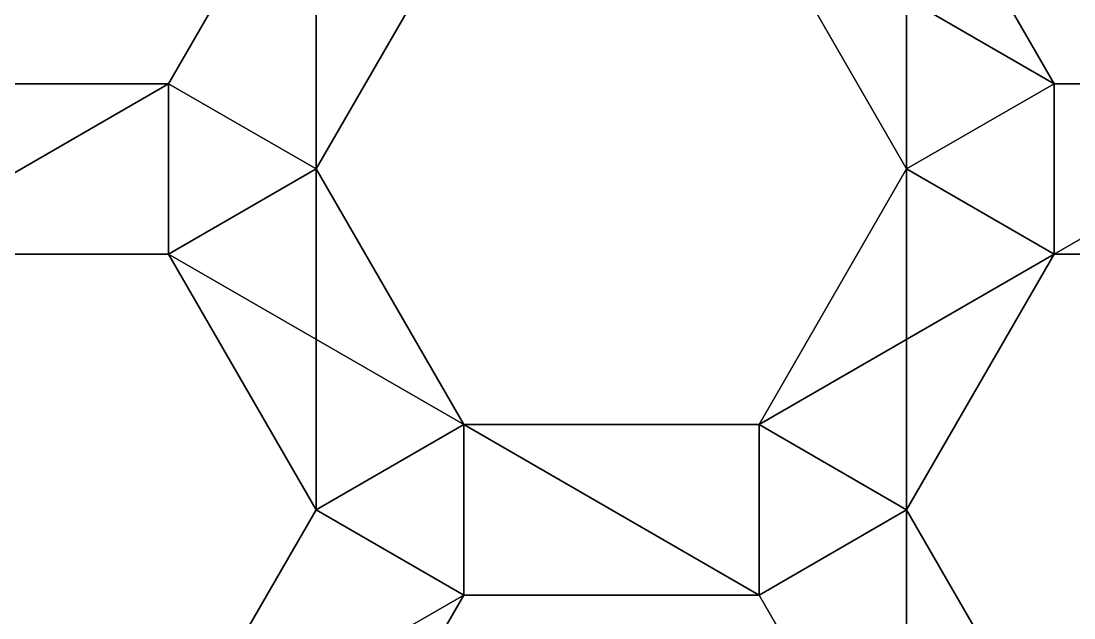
# Model space of a CAD drawing. Header units: metres. Extents: x -40.1 to 40.1, y -46.3 to 46.3.
# Drawn here: x 0 to 21.4, y 22.05 to 34.18 of the extents above; entities that cross this region are included whole.
import ezdxf

# ---------------------------------------------------------------- set-up
doc = ezdxf.new("R2010")
doc.units = ezdxf.units.M

msp = doc.modelspace()

# ---------------------------------------------------------------- linework, layer by layer
for points in [[(6, 38.105), (6, 31.177), (3, 32.909), (6, 38.105)], [(3, 32.909), (6, 31.177), (6, 38.105), (3, 32.909)], [(6, 38.105), (3, 32.909), (3, 32.909), (6, 38.105)], [(6, 38.105), (6, 38.105), (3, 32.909), (6, 38.105)], [(9, 36.373), (6, 31.177), (6, 38.105), (9, 36.373)], [(6, 31.177), (9, 36.373), (6, 38.105), (6, 31.177)], [(18, 38.105), (18, 31.177), (15, 36.373), (18, 38.105)], [(15, 36.373), (21, 32.909), (18, 38.105), (15, 36.373)], [(18, 38.105), (21, 32.909), (18, 31.177), (18, 38.105)], [(21, 32.909), (18, 38.105), (18, 38.105), (21, 32.909)], [(21, 32.909), (21, 32.909), (18, 38.105), (21, 32.909)], [(6, 31.177), (9, 36.373), (9, 36.373), (6, 31.177)], [(6, 31.177), (6, 31.177), (9, 36.373), (6, 31.177)], [(18, 31.177), (21, 32.909), (15, 36.373), (18, 31.177)], [(15, 36.373), (18, 31.177), (18, 31.177), (15, 36.373)], [(15, 36.373), (15, 36.373), (18, 31.177), (15, 36.373)], [(3, 32.909), (-3, 29.445), (-3, 32.909), (3, 32.909)], [(3, 32.909), (3, 29.445), (-3, 29.445), (3, 32.909)], [(-3, 29.445), (3, 32.909), (-3, 32.909), (-3, 29.445)], [(-3, 29.445), (3, 29.445), (3, 32.909), (-3, 29.445)], [(3, 32.909), (-3, 32.909), (-3, 32.909), (3, 32.909)], [(3, 32.909), (3, 32.909), (-3, 32.909), (3, 32.909)], [(6, 31.177), (3, 29.445), (3, 32.909), (6, 31.177)], [(3, 29.445), (6, 31.177), (3, 32.909), (3, 29.445)], [(21, 32.909), (21, 29.445), (18, 31.177), (21, 32.909)], [(18, 31.177), (21, 29.445), (21, 32.909), (18, 31.177)], [(27, 32.909), (21, 29.445), (21, 32.909), (27, 32.909)], [(27, 32.909), (27, 29.445), (21, 29.445), (27, 32.909)], [(21, 29.445), (27, 32.909), (21, 32.909), (21, 29.445)], [(21, 29.445), (27, 29.445), (27, 32.909), (21, 29.445)], [(27, 32.909), (21, 32.909), (21, 32.909), (27, 32.909)], [(27, 32.909), (27, 32.909), (21, 32.909), (27, 32.909)], [(6, 31.177), (9, 25.981), (3, 29.445), (6, 31.177)], [(6, 24.249), (6, 31.177), (3, 29.445), (6, 24.249)], [(6, 24.249), (9, 25.981), (6, 31.177), (6, 24.249)], [(9, 25.981), (6, 31.177), (6, 31.177), (9, 25.981)], [(9, 25.981), (9, 25.981), (6, 31.177), (9, 25.981)], [(21, 29.445), (15, 25.981), (18, 31.177), (21, 29.445)], [(15, 25.981), (18, 24.249), (18, 31.177), (15, 25.981)], [(18, 31.177), (15, 25.981), (15, 25.981), (18, 31.177)], [(18, 31.177), (18, 31.177), (15, 25.981), (18, 31.177)], [(18, 24.249), (21, 29.445), (18, 31.177), (18, 24.249)], [(-3, 29.445), (3, 29.445), (3, 29.445), (-3, 29.445)], [(-3, 29.445), (-3, 29.445), (3, 29.445), (-3, 29.445)], [(9, 25.981), (6, 24.249), (3, 29.445), (9, 25.981)], [(3, 29.445), (6, 24.249), (6, 24.249), (3, 29.445)], [(3, 29.445), (3, 29.445), (6, 24.249), (3, 29.445)], [(21, 29.445), (18, 24.249), (15, 25.981), (21, 29.445)], [(18, 24.249), (21, 29.445), (21, 29.445), (18, 24.249)], [(18, 24.249), (18, 24.249), (21, 29.445), (18, 24.249)], [(21, 29.445), (27, 29.445), (27, 29.445), (21, 29.445)], [(21, 29.445), (21, 29.445), (27, 29.445), (21, 29.445)], [(9, 25.981), (9, 22.517), (6, 24.249), (9, 25.981)], [(6, 24.249), (9, 22.517), (9, 25.981), (6, 24.249)], [(15, 22.517), (9, 22.517), (9, 25.981), (15, 22.517)], [(15, 25.981), (15, 22.517), (9, 25.981), (15, 25.981)], [(9, 25.981), (15, 22.517), (15, 25.981), (9, 25.981)], [(9, 22.517), (15, 22.517), (9, 25.981), (9, 22.517)], [(15, 25.981), (9, 25.981), (9, 25.981), (15, 25.981)], [(15, 25.981), (15, 25.981), (9, 25.981), (15, 25.981)], [(18, 24.249), (15, 22.517), (15, 25.981), (18, 24.249)], [(15, 22.517), (18, 24.249), (15, 25.981), (15, 22.517)], [(9, 22.517), (3, 19.053), (6, 24.249), (9, 22.517)], [(3, 19.053), (9, 22.517), (6, 24.249), (3, 19.053)], [(6, 24.249), (3, 19.053), (3, 19.053), (6, 24.249)], [(6, 24.249), (6, 24.249), (3, 19.053), (6, 24.249)], [(18, 24.249), (18, 17.321), (15, 22.517), (18, 24.249)], [(18, 17.321), (18, 24.249), (15, 22.517), (18, 17.321)], [(18, 24.249), (21, 19.053), (18, 17.321), (18, 24.249)], [(18, 17.321), (21, 19.053), (18, 24.249), (18, 17.321)], [(21, 19.053), (18, 24.249), (18, 24.249), (21, 19.053)], [(21, 19.053), (21, 19.053), (18, 24.249), (21, 19.053)], [(9, 22.517), (6, 17.321), (3, 19.053), (9, 22.517)], [(3, 19.053), (6, 17.321), (9, 22.517), (3, 19.053)], [(6, 17.321), (9, 22.517), (9, 22.517), (6, 17.321)], [(6, 17.321), (6, 17.321), (9, 22.517), (6, 17.321)], [(9, 22.517), (15, 22.517), (15, 22.517), (9, 22.517)], [(9, 22.517), (9, 22.517), (15, 22.517), (9, 22.517)], [(15, 22.517), (18, 17.321), (18, 17.321), (15, 22.517)], [(15, 22.517), (15, 22.517), (18, 17.321), (15, 22.517)]]:
    msp.add_lwpolyline(points)

doc.saveas('drawing.dxf')
